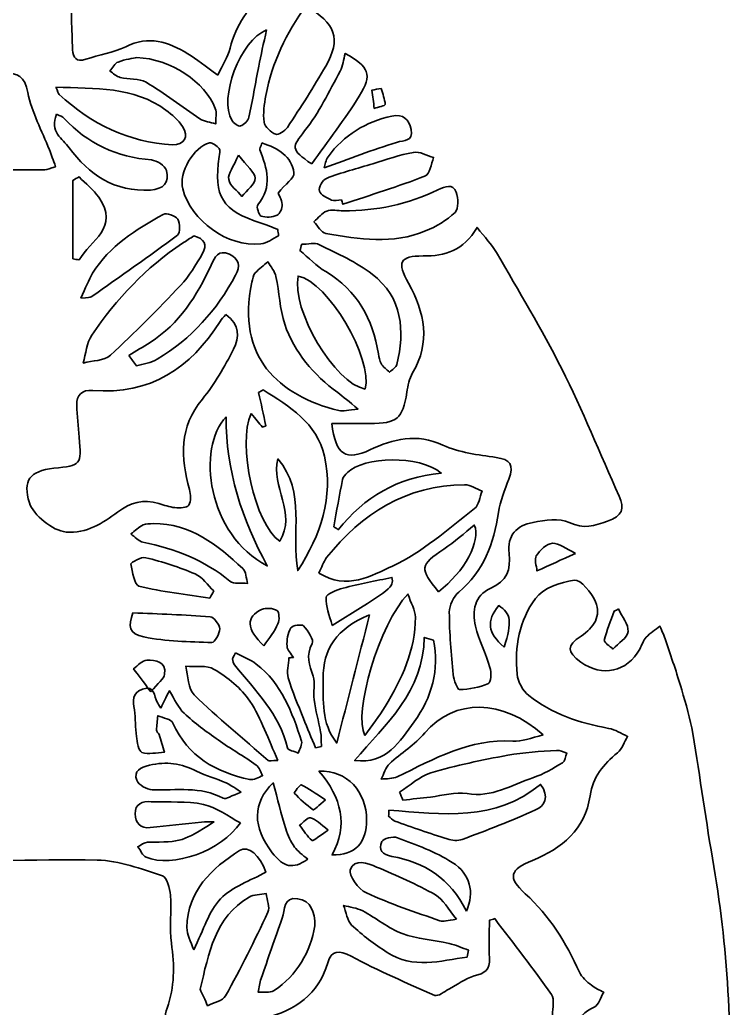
# Model space of a CAD drawing. Header units: inches. Extents: x 0.59 to 7.82, y -8.08 to -0.89.
# Drawn here: x 6.222 to 7.824, y -4.324 to -2.1 of the extents above; entities that cross this region are included whole.
import ezdxf

# ---------------------------------------------------------------- set-up
doc = ezdxf.new("R2010")
doc.units = ezdxf.units.IN
doc.header["$MEASUREMENT"] = 0
doc.layers.add('Layer 1', color=7, linetype='Continuous')

msp = doc.modelspace()

# ---------------------------------------------------------------- linework, layer by layer
at = {"layer": 'Layer 1', "color": 7, "lineweight": 35}
for points, knots in [([(6.667, -2.2248), (6.6388, -2.2045), (6.6202, -2.1891), (6.5997, -2.1767), (6.556, -2.1503), (6.5116, -2.135), (6.46, -2.161), (6.4324, -2.1749), (6.4001, -2.1793), (6.3704, -2.1893), (6.3488, -2.1966), (6.3415, -2.1853), (6.3407, -2.1678), (6.3386, -2.1224), (6.3375, -2.0769), (6.3368, -2.0315), (6.3362, -1.9974), (6.3386, -1.9632), (6.3368, -1.9292), (6.3314, -1.8306), (6.3241, -1.7321), (6.3185, -1.6335), (6.3177, -1.618), (6.3219, -1.6022), (6.3247, -1.5778), (6.369, -1.6094), (6.4095, -1.633), (6.4436, -1.6637), (6.5614, -1.7693), (6.6774, -1.8769), (6.793, -1.9848), (6.8231, -2.0129), (6.8211, -2.0248), (6.7841, -2.0438), (6.7337, -2.0698), (6.7086, -2.1118), (6.6948, -2.1645), (6.6897, -2.184), (6.6778, -2.2019), (6.667, -2.2248)], [0, 0, 0, 0, 1, 1, 1, 2, 2, 2, 3, 3, 3, 4, 4, 4, 5, 5, 5, 6, 6, 6, 7, 7, 7, 8, 8, 8, 9, 9, 9, 10, 10, 10, 11, 11, 11, 12, 12, 12, 13, 13, 13, 13]), ([(6.8654, -2.0697), (6.9325, -2.1083), (6.9446, -2.1437), (6.9101, -2.2045), (6.8833, -2.2517), (6.8535, -2.2973), (6.8236, -2.3426), (6.8183, -2.3506), (6.8032, -2.3605), (6.7975, -2.3581), (6.7865, -2.3534), (6.7729, -2.3414), (6.7713, -2.3308), (6.7684, -2.3114), (6.7717, -2.2906), (6.7753, -2.2709), (6.7891, -2.1964), (6.8209, -2.1301), (6.8654, -2.0697)], [0, 0, 0, 0, 1, 1, 1, 2, 2, 2, 3, 3, 3, 4, 4, 4, 5, 5, 5, 6, 6, 6, 6]), ([(6.777, -2.1233), (6.77, -2.1547), (6.764, -2.1798), (6.7591, -2.205), (6.7516, -2.2432), (6.7457, -2.2817), (6.7372, -2.3196), (6.7354, -2.3276), (6.7263, -2.3368), (6.7185, -2.3393), (6.7136, -2.3409), (6.7024, -2.3328), (6.6985, -2.3263), (6.6693, -2.2776), (6.7167, -2.1461), (6.777, -2.1233)], [0, 0, 0, 0, 1, 1, 1, 2, 2, 2, 3, 3, 3, 4, 4, 4, 5, 5, 5, 5]), ([(6.8785, -2.4247), (6.8295, -2.392), (6.834, -2.386), (6.8625, -2.3506), (6.8949, -2.3103), (6.9172, -2.2616), (6.9425, -2.2158), (6.9489, -2.2043), (6.95, -2.1899), (6.9537, -2.1762), (7.0076, -2.2059), (7.0154, -2.2237), (6.9854, -2.2721), (6.9532, -2.3242), (6.9152, -2.3727), (6.8785, -2.4247)], [0, 0, 0, 0, 1, 1, 1, 2, 2, 2, 3, 3, 3, 4, 4, 4, 5, 5, 5, 5]), ([(6.4849, -2.1855), (6.5606, -2.1876), (6.6394, -2.2406), (6.6614, -2.2997), (6.6652, -2.31), (6.6622, -2.3229), (6.6624, -2.3346), (6.6504, -2.3309), (6.6369, -2.3295), (6.6268, -2.3229), (6.5862, -2.2961), (6.5478, -2.2657), (6.506, -2.241), (6.4899, -2.2316), (6.4667, -2.2348), (6.4473, -2.2301), (6.439, -2.2281), (6.4321, -2.2207), (6.4245, -2.2158), (6.4307, -2.2087), (6.4355, -2.1983), (6.4432, -2.1954), (6.4594, -2.1894), (6.4771, -2.1872), (6.4849, -2.1855)], [0, 0, 0, 0, 1, 1, 1, 2, 2, 2, 3, 3, 3, 4, 4, 4, 5, 5, 5, 6, 6, 6, 7, 7, 7, 8, 8, 8, 8]), ([(6.3025, -2.431), (6.2898, -2.4347), (6.2839, -2.4379), (6.278, -2.4379), (6.1678, -2.4383), (6.0576, -2.4384), (5.9474, -2.4386), (5.9204, -2.4386), (5.909, -2.4266), (5.903, -2.3985), (5.898, -2.3745), (5.8804, -2.3522), (5.8653, -2.3314), (5.8536, -2.3151), (5.8345, -2.304), (5.8238, -2.2873), (5.8161, -2.2753), (5.8105, -2.2549), (5.8158, -2.2438), (5.8208, -2.2329), (5.8407, -2.2233), (5.8543, -2.223), (5.9645, -2.2211), (6.0748, -2.2225), (6.1851, -2.2206), (6.2182, -2.2201), (6.2328, -2.2273), (6.24, -2.2641), (6.2487, -2.3084), (6.2716, -2.35), (6.2883, -2.3928), (6.2927, -2.4042), (6.2968, -2.4157), (6.3025, -2.431)], [0, 0, 0, 0, 1, 1, 1, 2, 2, 2, 3, 3, 3, 4, 4, 4, 5, 5, 5, 6, 6, 6, 7, 7, 7, 8, 8, 8, 9, 9, 9, 10, 10, 10, 11, 11, 11, 11]), ([(6.3028, -2.252), (6.3921, -2.2553), (6.4774, -2.2501), (6.5504, -2.3036), (6.5645, -2.3139), (6.5784, -2.3263), (6.5879, -2.3407), (6.6026, -2.363), (6.5916, -2.3831), (6.5656, -2.3816), (6.4665, -2.3762), (6.3827, -2.3349), (6.3105, -2.2683), (6.308, -2.266), (6.3073, -2.2617), (6.3028, -2.252)], [0, 0, 0, 0, 1, 1, 1, 2, 2, 2, 3, 3, 3, 4, 4, 4, 5, 5, 5, 5]), ([(7.0345, -2.2548), (7.038, -2.2668), (7.043, -2.2787), (7.0436, -2.2909), (7.0437, -2.2935), (7.0277, -2.2969), (7.0191, -2.2999), (7.0173, -2.2862), (7.0156, -2.2724), (7.0138, -2.2587), (7.0207, -2.2574), (7.0276, -2.2561), (7.0345, -2.2548)], [0, 0, 0, 0, 1, 1, 1, 2, 2, 2, 3, 3, 3, 4, 4, 4, 4]), ([(6.9063, -2.4335), (6.9086, -2.4267), (6.9096, -2.4159), (6.9151, -2.4085), (6.9511, -2.3597), (6.9996, -2.3297), (7.0588, -2.317), (7.0839, -2.3115), (7.0974, -2.324), (7.1018, -2.3475), (7.1068, -2.3747), (7.0866, -2.3709), (7.0694, -2.3762), (7.0155, -2.3929), (6.9628, -2.4133), (6.9063, -2.4335)], [0, 0, 0, 0, 1, 1, 1, 2, 2, 2, 3, 3, 3, 4, 4, 4, 5, 5, 5, 5]), ([(6.3047, -2.313), (6.3126, -2.3169), (6.3182, -2.318), (6.3212, -2.3214), (6.3739, -2.38), (6.4403, -2.4087), (6.5181, -2.4158), (6.5303, -2.4169), (6.5484, -2.4288), (6.5515, -2.4393), (6.5597, -2.4668), (6.5444, -2.4815), (6.5156, -2.4834), (6.4354, -2.4885), (6.3775, -2.4483), (6.3329, -2.3881), (6.3186, -2.3689), (6.2873, -2.3514), (6.3047, -2.313)], [0, 0, 0, 0, 1, 1, 1, 2, 2, 2, 3, 3, 3, 4, 4, 4, 5, 5, 5, 6, 6, 6, 6]), ([(6.8039, -2.5864), (6.7905, -2.5928), (6.7776, -2.6034), (6.7638, -2.6047), (6.6887, -2.6116), (6.6074, -2.5531), (6.5883, -2.4807), (6.579, -2.4452), (6.613, -2.3853), (6.6486, -2.3776), (6.6549, -2.3762), (6.665, -2.3839), (6.6705, -2.39), (6.6735, -2.3933), (6.6711, -2.4021), (6.6702, -2.4083), (6.6575, -2.4989), (6.6766, -2.5292), (6.7645, -2.5577), (6.7771, -2.5618), (6.7893, -2.5672), (6.8018, -2.572), (6.8025, -2.5768), (6.8032, -2.5816), (6.8039, -2.5864)], [0, 0, 0, 0, 1, 1, 1, 2, 2, 2, 3, 3, 3, 4, 4, 4, 5, 5, 5, 6, 6, 6, 7, 7, 7, 8, 8, 8, 8]), ([(6.7665, -2.3776), (6.8035, -2.3895), (6.8329, -2.4077), (6.8385, -2.4444), (6.8402, -2.4559), (6.8185, -2.471), (6.8029, -2.4901), (6.8042, -2.4935), (6.8112, -2.5044), (6.8119, -2.5158), (6.8125, -2.524), (6.8068, -2.5374), (6.8003, -2.5402), (6.7898, -2.5448), (6.7754, -2.5456), (6.7646, -2.542), (6.7595, -2.5403), (6.7535, -2.5204), (6.757, -2.5164), (6.7911, -2.4758), (6.7779, -2.4348), (6.7617, -2.393), (6.7607, -2.3904), (6.7637, -2.3862), (6.7665, -2.3776)], [0, 0, 0, 0, 1, 1, 1, 2, 2, 2, 3, 3, 3, 4, 4, 4, 5, 5, 5, 6, 6, 6, 7, 7, 7, 8, 8, 8, 8]), ([(6.9454, -2.5053), (6.9378, -2.5057), (6.9291, -2.5087), (6.9229, -2.5059), (6.9124, -2.5013), (6.8979, -2.4944), (6.8957, -2.4857), (6.8936, -2.4777), (6.9031, -2.4602), (6.9114, -2.4571), (6.9455, -2.444), (6.981, -2.4347), (7.0161, -2.4242), (7.0463, -2.4152), (7.0761, -2.4039), (7.107, -2.3986), (7.1211, -2.3962), (7.1373, -2.4059), (7.1525, -2.4102), (7.1465, -2.4245), (7.144, -2.4479), (7.134, -2.4518), (7.0732, -2.4754), (7.0106, -2.4945), (6.9487, -2.5152), (6.9476, -2.5119), (6.9465, -2.5086), (6.9454, -2.5053)], [0, 0, 0, 0, 1, 1, 1, 2, 2, 2, 3, 3, 3, 4, 4, 4, 5, 5, 5, 6, 6, 6, 7, 7, 7, 8, 8, 8, 9, 9, 9, 9]), ([(6.7137, -2.4049), (6.7321, -2.429), (6.7509, -2.4428), (6.7511, -2.4569), (6.7513, -2.4704), (6.7321, -2.4841), (6.7215, -2.4978), (6.711, -2.4852), (6.6941, -2.4738), (6.6917, -2.4599), (6.6895, -2.4467), (6.7025, -2.4309), (6.7137, -2.4049)], [0, 0, 0, 0, 1, 1, 1, 2, 2, 2, 3, 3, 3, 4, 4, 4, 4]), ([(6.3413, -2.6382), (6.3413, -2.5793), (6.3413, -2.5205), (6.3413, -2.4616), (6.3459, -2.459), (6.3505, -2.4563), (6.3551, -2.4537), (6.37, -2.4689), (6.3874, -2.4825), (6.3995, -2.4998), (6.447, -2.5677), (6.381, -2.5974), (6.3551, -2.6406), (6.3505, -2.6398), (6.3459, -2.639), (6.3413, -2.6382)], [0, 0, 0, 0, 1, 1, 1, 2, 2, 2, 3, 3, 3, 4, 4, 4, 5, 5, 5, 5]), ([(6.9497, -2.53), (7.0239, -2.5302), (7.0953, -2.5159), (7.1622, -2.4831), (7.1787, -2.475), (7.1954, -2.4681), (7.2033, -2.4883), (7.2085, -2.5016), (7.2089, -2.5256), (7.2006, -2.5337), (7.1823, -2.5516), (7.1585, -2.5657), (7.1345, -2.5755), (7.0609, -2.6057), (6.9849, -2.5943), (6.9099, -2.5813), (6.8998, -2.5795), (6.8921, -2.5639), (6.8833, -2.5547), (6.8928, -2.5465), (6.9011, -2.535), (6.9121, -2.5309), (6.9232, -2.5268), (6.937, -2.53), (6.9497, -2.53)], [0, 0, 0, 0, 1, 1, 1, 2, 2, 2, 3, 3, 3, 4, 4, 4, 5, 5, 5, 6, 6, 6, 7, 7, 7, 8, 8, 8, 8]), ([(6.3591, -2.7267), (6.3702, -2.703), (6.3763, -2.6859), (6.3857, -2.6707), (6.4237, -2.6091), (6.4831, -2.572), (6.5444, -2.5383), (6.5517, -2.5343), (6.5721, -2.5412), (6.5772, -2.549), (6.5828, -2.5577), (6.5828, -2.58), (6.5765, -2.5848), (6.513, -2.6325), (6.4477, -2.6779), (6.3827, -2.7237), (6.3801, -2.7255), (6.3756, -2.7248), (6.3591, -2.7267)], [0, 0, 0, 0, 1, 1, 1, 2, 2, 2, 3, 3, 3, 4, 4, 4, 5, 5, 5, 6, 6, 6, 6]), ([(6.9234, -3.0086), (6.9537, -3.0086), (6.9811, -3.0086), (7.0085, -3.0086), (7.0714, -3.0084), (7.0828, -2.9984), (7.0922, -2.9383), (7.0946, -2.9234), (7.0978, -2.9076), (7.1052, -2.8949), (7.146, -2.8252), (7.1327, -2.7592), (7.0958, -2.6932), (7.0694, -2.6461), (7.0763, -2.6314), (7.1289, -2.6317), (7.1781, -2.6319), (7.2191, -2.6203), (7.2502, -2.5676), (7.2677, -2.59), (7.2833, -2.6057), (7.2939, -2.6241), (7.3439, -2.7107), (7.3959, -2.7962), (7.4406, -2.8855), (7.4875, -2.979), (7.527, -3.0763), (7.5695, -3.172), (7.582, -3.2001), (7.5777, -3.2166), (7.5438, -3.2283), (7.5136, -3.2387), (7.4904, -3.2468), (7.4577, -3.2313), (7.4353, -3.2208), (7.4029, -3.2263), (7.3761, -3.2311), (7.3397, -3.2376), (7.3172, -3.2605), (7.3221, -3.301), (7.3266, -3.3375), (7.3177, -3.3631), (7.2799, -3.3796), (7.245, -3.3948), (7.2385, -3.4305), (7.2466, -3.4644), (7.2541, -3.4961), (7.2699, -3.5258), (7.2792, -3.5572), (7.2826, -3.5687), (7.2814, -3.5914), (7.2759, -3.5937), (7.2556, -3.6023), (7.2327, -3.6065), (7.2106, -3.6073), (7.2062, -3.6074), (7.198, -3.5855), (7.1968, -3.5733), (7.1922, -3.5267), (7.1878, -3.48), (7.1878, -3.4333), (7.1878, -3.4179), (7.1971, -3.3977), (7.2089, -3.3879), (7.2658, -3.341), (7.287, -3.2781), (7.2984, -3.2088), (7.3026, -3.1831), (7.3125, -3.1582), (7.3215, -3.1336), (7.3335, -3.1008), (7.325, -3.0895), (7.293, -3.0849), (7.2526, -3.0791), (7.2099, -3.0742), (7.1736, -3.0573), (7.1145, -3.0299), (7.0613, -3.0433), (7.0093, -3.0679), (6.9563, -3.093), (6.932, -3.0807), (6.9234, -3.0086)], [0, 0, 0, 0, 1, 1, 1, 2, 2, 2, 3, 3, 3, 4, 4, 4, 5, 5, 5, 6, 6, 6, 7, 7, 7, 8, 8, 8, 9, 9, 9, 10, 10, 10, 11, 11, 11, 12, 12, 12, 13, 13, 13, 14, 14, 14, 15, 15, 15, 16, 16, 16, 17, 17, 17, 18, 18, 18, 19, 19, 19, 20, 20, 20, 21, 21, 21, 22, 22, 22, 23, 23, 23, 24, 24, 24, 25, 25, 25, 26, 26, 26, 27, 27, 27, 27]), ([(6.6135, -2.5867), (6.6377, -2.5926), (6.6437, -2.6074), (6.6327, -2.6262), (6.6181, -2.6512), (6.603, -2.6769), (6.5833, -2.6978), (6.5325, -2.7518), (6.4804, -2.805), (6.4256, -2.8549), (6.4115, -2.8677), (6.3851, -2.8671), (6.3644, -2.8727), (6.3706, -2.8515), (6.372, -2.8269), (6.3838, -2.8096), (6.4392, -2.7285), (6.5055, -2.6575), (6.588, -2.6029), (6.5964, -2.5974), (6.6049, -2.5922), (6.6135, -2.5867)], [0, 0, 0, 0, 1, 1, 1, 2, 2, 2, 3, 3, 3, 4, 4, 4, 5, 5, 5, 6, 6, 6, 7, 7, 7, 7]), ([(6.8558, -2.6055), (6.8693, -2.6055), (6.8851, -2.6009), (6.8959, -2.6063), (6.9366, -2.6264), (6.9789, -2.6454), (7.0145, -2.6727), (7.0825, -2.7247), (7.0883, -2.8008), (7.0698, -2.8755), (7.0681, -2.8824), (7.059, -2.8875), (7.0533, -2.8934), (7.0469, -2.887), (7.0391, -2.8814), (7.0343, -2.8739), (7.0305, -2.8678), (7.0298, -2.8595), (7.0286, -2.852), (7.0157, -2.7732), (6.9804, -2.7095), (6.91, -2.667), (6.8888, -2.6542), (6.8712, -2.6356), (6.8519, -2.6196), (6.8532, -2.6149), (6.8545, -2.6102), (6.8558, -2.6055)], [0, 0, 0, 0, 1, 1, 1, 2, 2, 2, 3, 3, 3, 4, 4, 4, 5, 5, 5, 6, 6, 6, 7, 7, 7, 8, 8, 8, 9, 9, 9, 9]), ([(6.4674, -2.8556), (6.4833, -2.8458), (6.4994, -2.8362), (6.5151, -2.8261), (6.5809, -2.7842), (6.6207, -2.7214), (6.652, -2.6525), (6.6608, -2.6332), (6.6682, -2.6169), (6.6931, -2.6278), (6.7158, -2.6377), (6.7178, -2.6547), (6.7072, -2.6747), (6.6654, -2.7536), (6.6074, -2.8178), (6.5309, -2.8641), (6.5173, -2.8723), (6.4997, -2.874), (6.484, -2.8787), (6.4785, -2.871), (6.4729, -2.8633), (6.4674, -2.8556)], [0, 0, 0, 0, 1, 1, 1, 2, 2, 2, 3, 3, 3, 4, 4, 4, 5, 5, 5, 6, 6, 6, 7, 7, 7, 7]), ([(6.9832, -2.9762), (6.9604, -2.9782), (6.9491, -2.9821), (6.9395, -2.9797), (6.8024, -2.9447), (6.7086, -2.8592), (6.7439, -2.691), (6.7455, -2.6837), (6.7468, -2.6751), (6.7514, -2.6698), (6.7596, -2.6605), (6.7703, -2.6532), (6.7799, -2.645), (6.7861, -2.6559), (6.7955, -2.6662), (6.798, -2.6779), (6.8056, -2.7134), (6.8061, -2.7511), (6.8177, -2.7851), (6.8394, -2.8492), (6.8828, -2.8988), (6.9368, -2.9392), (6.9494, -2.9487), (6.9615, -2.9589), (6.9832, -2.9762)], [0, 0, 0, 0, 1, 1, 1, 2, 2, 2, 3, 3, 3, 4, 4, 4, 5, 5, 5, 6, 6, 6, 7, 7, 7, 8, 8, 8, 8]), ([(6.9985, -2.9312), (6.9307, -2.9192), (6.8316, -2.752), (6.8478, -2.6768), (6.9149, -2.6901), (7.0169, -2.8623), (6.9985, -2.9312)], [0, 0, 0, 0, 1, 1, 1, 2, 2, 2, 2]), ([(6.6853, -2.7637), (6.7162, -2.7861), (6.7169, -2.8146), (6.7026, -2.8416), (6.682, -2.8806), (6.6603, -2.92), (6.6324, -2.9538), (6.5802, -3.017), (6.5836, -3.085), (6.6034, -3.1571), (6.6064, -3.1683), (6.6076, -3.1836), (6.6021, -3.1922), (6.5982, -3.1984), (6.5816, -3.1985), (6.5709, -3.1977), (6.5585, -3.1967), (6.5463, -3.1921), (6.5342, -3.1884), (6.4998, -3.1781), (6.4709, -3.1861), (6.4419, -3.2077), (6.408, -3.2329), (6.3718, -3.2568), (6.3258, -3.2527), (6.2966, -3.2502), (6.2517, -3.214), (6.2434, -3.187), (6.2282, -3.1375), (6.2438, -3.1153), (6.2981, -3.1094), (6.3604, -3.1027), (6.3604, -3.1027), (6.3556, -3.0394), (6.3537, -3.0154), (6.3503, -2.9914), (6.3499, -2.9674), (6.3496, -2.9448), (6.3612, -2.9321), (6.3858, -2.9341), (6.5152, -2.945), (6.6059, -2.8845), (6.6724, -2.779), (6.6756, -2.774), (6.6801, -2.7698), (6.6853, -2.7637)], [0, 0, 0, 0, 1, 1, 1, 2, 2, 2, 3, 3, 3, 4, 4, 4, 5, 5, 5, 6, 6, 6, 7, 7, 7, 8, 8, 8, 9, 9, 9, 10, 10, 10, 11, 11, 11, 12, 12, 12, 13, 13, 13, 14, 14, 14, 15, 15, 15, 15]), ([(6.7424, -2.9863), (6.7526, -2.9986), (6.7601, -3.0076), (6.7676, -3.0166), (6.7702, -3.0156), (6.7727, -3.0146), (6.7753, -3.0136), (6.7698, -2.9887), (6.7644, -2.9638), (6.759, -2.9389), (6.7624, -2.937), (6.7658, -2.935), (6.7693, -2.9331), (6.8281, -2.97), (6.8903, -3.0075), (6.907, -3.0818), (6.9277, -3.1741), (6.8988, -3.2593), (6.8471, -3.3395), (6.8314, -3.2554), (6.8663, -3.1639), (6.8023, -3.0882), (6.7859, -3.1495), (6.8451, -3.211), (6.8065, -3.2733), (6.7509, -3.2364), (6.7096, -3.0539), (6.7424, -2.9863)], [0, 0, 0, 0, 1, 1, 1, 2, 2, 2, 3, 3, 3, 4, 4, 4, 5, 5, 5, 6, 6, 6, 7, 7, 7, 8, 8, 8, 9, 9, 9, 9]), ([(6.6861, -2.9935), (6.6849, -3.1144), (6.7219, -3.2244), (6.7785, -3.3291), (6.6443, -3.2594), (6.6182, -3.0637), (6.6861, -2.9935)], [0, 0, 0, 0, 1, 1, 1, 2, 2, 2, 2]), ([(6.9278, -3.2409), (6.9344, -3.2054), (6.9406, -3.1698), (6.9479, -3.1345), (6.9491, -3.1288), (6.9542, -3.1235), (6.9586, -3.1191), (6.9959, -3.0822), (7.1187, -3.079), (7.1698, -3.1201), (7.071, -3.1299), (6.9963, -3.1741), (6.9382, -3.2474), (6.9347, -3.2452), (6.9313, -3.243), (6.9278, -3.2409)], [0, 0, 0, 0, 1, 1, 1, 2, 2, 2, 3, 3, 3, 4, 4, 4, 5, 5, 5, 5]), ([(6.8945, -3.3449), (6.9008, -3.3322), (6.9044, -3.3197), (6.9119, -3.3103), (6.9911, -3.21), (7.0912, -3.1481), (7.2223, -3.1462), (7.2353, -3.1461), (7.2485, -3.1555), (7.2616, -3.1605), (7.2562, -3.174), (7.2546, -3.1925), (7.2447, -3.2), (7.1846, -3.2457), (7.1272, -3.2988), (7.0598, -3.3294), (7.0138, -3.3503), (6.9575, -3.3847), (6.8945, -3.3449)], [0, 0, 0, 0, 1, 1, 1, 2, 2, 2, 3, 3, 3, 4, 4, 4, 5, 5, 5, 6, 6, 6, 6]), ([(6.5218, -3.2338), (6.6063, -3.2331), (6.6663, -3.2817), (6.7233, -3.335), (6.7308, -3.342), (6.7308, -3.3569), (6.7342, -3.3682), (6.7206, -3.3667), (6.703, -3.3702), (6.6941, -3.363), (6.6367, -3.3159), (6.5708, -3.2899), (6.4989, -3.2756), (6.489, -3.2736), (6.4806, -3.2633), (6.4716, -3.2569), (6.4808, -3.2499), (6.4893, -3.2417), (6.4994, -3.2364), (6.5056, -3.2332), (6.5142, -3.2345), (6.5218, -3.2338)], [0, 0, 0, 0, 1, 1, 1, 2, 2, 2, 3, 3, 3, 4, 4, 4, 5, 5, 5, 6, 6, 6, 7, 7, 7, 7]), ([(7.1633, -3.3871), (7.12, -3.3351), (7.1218, -3.327), (7.1757, -3.2909), (7.1996, -3.2749), (7.2211, -3.2554), (7.244, -3.2371), (7.2597, -3.2725), (7.2218, -3.3424), (7.1633, -3.3871)], [0, 0, 0, 0, 1, 1, 1, 2, 2, 2, 3, 3, 3, 3]), ([(7.4719, -3.3007), (7.4381, -3.316), (7.415, -3.3265), (7.3848, -3.3402), (7.384, -3.3283), (7.3784, -3.3137), (7.3835, -3.3062), (7.392, -3.2937), (7.4068, -3.2788), (7.4198, -3.278), (7.4345, -3.277), (7.4501, -3.2905), (7.4719, -3.3007)], [0, 0, 0, 0, 1, 1, 1, 2, 2, 2, 3, 3, 3, 4, 4, 4, 4]), ([(6.6494, -3.4014), (6.596, -3.3931), (6.542, -3.3872), (6.4898, -3.3743), (6.4798, -3.3718), (6.4745, -3.3422), (6.4719, -3.3245), (6.4714, -3.3211), (6.4954, -3.308), (6.5053, -3.3104), (6.5431, -3.3199), (6.5808, -3.3316), (6.6165, -3.3471), (6.6328, -3.3542), (6.6443, -3.3722), (6.6579, -3.3852), (6.6551, -3.3906), (6.6522, -3.396), (6.6494, -3.4014)], [0, 0, 0, 0, 1, 1, 1, 2, 2, 2, 3, 3, 3, 4, 4, 4, 5, 5, 5, 6, 6, 6, 6]), ([(6.9242, -3.4628), (6.9185, -3.4399), (6.9091, -3.4194), (6.9107, -3.3998), (6.9113, -3.3917), (6.9348, -3.3827), (6.9491, -3.379), (6.9854, -3.3695), (7.0223, -3.3627), (7.0589, -3.3548), (7.0621, -3.3776), (7.0621, -3.3776), (6.9242, -3.4628)], [0, 0, 0, 0, 1, 1, 1, 2, 2, 2, 3, 3, 3, 4, 4, 4, 4]), ([(7.7692, -4.9648), (7.7644, -4.952), (7.7596, -4.9391), (7.7545, -4.9264), (7.7072, -4.8084), (7.6143, -4.7451), (7.4974, -4.709), (7.485, -4.7051), (7.4721, -4.6899), (7.4677, -4.6771), (7.4627, -4.6625), (7.4669, -4.6447), (7.4671, -4.6283), (7.4679, -4.5587), (7.4702, -4.4892), (7.469, -4.4197), (7.4683, -4.3786), (7.4678, -4.3413), (7.5139, -4.3213), (7.5238, -4.3169), (7.5281, -4.2995), (7.535, -4.2881), (7.5257, -4.2829), (7.5155, -4.2789), (7.5075, -4.2722), (7.4973, -4.2637), (7.4854, -4.2546), (7.4803, -4.2431), (7.4508, -4.1763), (7.4135, -4.1163), (7.3584, -4.0663), (7.3176, -4.0294), (7.3246, -4.0117), (7.3746, -3.9915), (7.4415, -3.9644), (7.4929, -3.9219), (7.5044, -3.8458), (7.5108, -3.8037), (7.5344, -3.775), (7.566, -3.7492), (7.5766, -3.7406), (7.5812, -3.7248), (7.5886, -3.7123), (7.5744, -3.7061), (7.5608, -3.6969), (7.5459, -3.6943), (7.4804, -3.6828), (7.4187, -3.6617), (7.3663, -3.6204), (7.353, -3.61), (7.3423, -3.5894), (7.3404, -3.5724), (7.3338, -3.5115), (7.3458, -3.4509), (7.3815, -3.4025), (7.3987, -3.379), (7.4377, -3.3649), (7.4686, -3.3611), (7.483, -3.3594), (7.5083, -3.3893), (7.5168, -3.4099), (7.5299, -3.4414), (7.5129, -3.4677), (7.4843, -3.4866), (7.451, -3.5084), (7.4514, -3.5218), (7.4838, -3.5452), (7.5316, -3.5799), (7.5879, -3.5675), (7.6161, -3.516), (7.621, -3.5071), (7.6239, -3.4965), (7.6305, -3.4893), (7.6394, -3.4798), (7.651, -3.4729), (7.6615, -3.4648), (7.6659, -3.4756), (7.671, -3.4862), (7.6747, -3.4972), (7.687, -3.5338), (7.6996, -3.5703), (7.7105, -3.6074), (7.72, -3.6398), (7.7296, -3.6725), (7.7352, -3.7057), (7.752, -3.8053), (7.7654, -3.9055), (7.7826, -4.0049), (7.8169, -4.2031), (7.824, -4.4029), (7.8179, -4.6032), (7.8147, -4.7095), (7.8039, -4.8156), (7.7951, -4.9217), (7.7939, -4.9368), (7.7851, -4.9513), (7.7797, -4.966), (7.7762, -4.9656), (7.7727, -4.9652), (7.7692, -4.9648)], [0, 0, 0, 0, 1, 1, 1, 2, 2, 2, 3, 3, 3, 4, 4, 4, 5, 5, 5, 6, 6, 6, 7, 7, 7, 8, 8, 8, 9, 9, 9, 10, 10, 10, 11, 11, 11, 12, 12, 12, 13, 13, 13, 14, 14, 14, 15, 15, 15, 16, 16, 16, 17, 17, 17, 18, 18, 18, 19, 19, 19, 20, 20, 20, 21, 21, 21, 22, 22, 22, 23, 23, 23, 24, 24, 24, 25, 25, 25, 26, 26, 26, 27, 27, 27, 28, 28, 28, 29, 29, 29, 30, 30, 30, 31, 31, 31, 32, 32, 32, 33, 33, 33, 33]), ([(6.998, -3.7105), (6.971, -3.6593), (7.0304, -3.4598), (7.0946, -3.3922), (7.1015, -3.4125), (7.1113, -3.4281), (7.1114, -3.4439), (7.1122, -3.5185), (7.0809, -3.5833), (7.0434, -3.6453), (7.03, -3.6674), (7.0139, -3.6878), (6.998, -3.7105)], [0, 0, 0, 0, 1, 1, 1, 2, 2, 2, 3, 3, 3, 4, 4, 4, 4]), ([(6.771, -3.5088), (6.7307, -3.4706), (6.7302, -3.4429), (6.7657, -3.4272), (6.7754, -3.4229), (6.7914, -3.4237), (6.8002, -3.4292), (6.8055, -3.4325), (6.8063, -3.4508), (6.8024, -3.4594), (6.7951, -3.4761), (6.7829, -3.4907), (6.771, -3.5088)], [0, 0, 0, 0, 1, 1, 1, 2, 2, 2, 3, 3, 3, 4, 4, 4, 4]), ([(7.311, -3.5118), (7.2735, -3.4789), (7.2708, -3.4531), (7.299, -3.4182), (7.3267, -3.4363), (7.3293, -3.4545), (7.311, -3.5118)], [0, 0, 0, 0, 1, 1, 1, 2, 2, 2, 2]), ([(6.4763, -3.4345), (6.535, -3.4371), (6.5927, -3.4386), (6.6501, -3.4435), (6.6585, -3.4442), (6.6711, -3.4609), (6.6715, -3.4706), (6.672, -3.481), (6.66, -3.5014), (6.654, -3.5012), (6.6028, -3.4997), (6.5509, -3.4987), (6.5009, -3.4887), (6.4678, -3.4821), (6.4649, -3.465), (6.4763, -3.4345)], [0, 0, 0, 0, 1, 1, 1, 2, 2, 2, 3, 3, 3, 4, 4, 4, 5, 5, 5, 5]), ([(7.0086, -3.4386), (6.9832, -3.5379), (6.9599, -3.6287), (6.9347, -3.7275), (6.8992, -3.6813), (6.9045, -3.6314), (6.9041, -3.5827), (6.9034, -3.5157), (6.9339, -3.47), (7.0086, -3.4386)], [0, 0, 0, 0, 1, 1, 1, 2, 2, 2, 3, 3, 3, 3]), ([(7.5683, -3.4257), (7.5762, -3.4428), (7.5914, -3.4607), (7.5897, -3.4768), (7.5883, -3.4908), (7.5679, -3.503), (7.5559, -3.516), (7.549, -3.5094), (7.5352, -3.5012), (7.5363, -3.4965), (7.5416, -3.474), (7.551, -3.4524), (7.5589, -3.4305), (7.5621, -3.4289), (7.5652, -3.4273), (7.5683, -3.4257)], [0, 0, 0, 0, 1, 1, 1, 2, 2, 2, 3, 3, 3, 4, 4, 4, 5, 5, 5, 5]), ([(6.8871, -3.7382), (6.8779, -3.7161), (6.8684, -3.6941), (6.8596, -3.6719), (6.8477, -3.6416), (6.8346, -3.6117), (6.8256, -3.5806), (6.8216, -3.5669), (6.8264, -3.5506), (6.8272, -3.5355), (6.8306, -3.5353), (6.8339, -3.5351), (6.8373, -3.5349), (6.8321, -3.5265), (6.8231, -3.5183), (6.8228, -3.5097), (6.8222, -3.4958), (6.8245, -3.48), (6.8313, -3.4684), (6.8346, -3.4627), (6.8562, -3.4596), (6.86, -3.4638), (6.8699, -3.4748), (6.884, -3.496), (6.8797, -3.5035), (6.8644, -3.5304), (6.8731, -3.552), (6.8814, -3.5771), (6.8867, -3.5932), (6.8813, -3.6124), (6.8838, -3.6298), (6.8872, -3.654), (6.8939, -3.6778), (6.8982, -3.7019), (6.9001, -3.7126), (6.8997, -3.7238), (6.9003, -3.7348), (6.8959, -3.7359), (6.8915, -3.7371), (6.8871, -3.7382)], [0, 0, 0, 0, 1, 1, 1, 2, 2, 2, 3, 3, 3, 4, 4, 4, 5, 5, 5, 6, 6, 6, 7, 7, 7, 8, 8, 8, 9, 9, 9, 10, 10, 10, 11, 11, 11, 12, 12, 12, 13, 13, 13, 13]), ([(7.1523, -3.4958), (7.1659, -3.5624), (7.1485, -3.6251), (7.1087, -3.6796), (7.077, -3.723), (7.0466, -3.7758), (6.9748, -3.7667), (7.0455, -3.6845), (7.1293, -3.6113), (7.1315, -3.4897), (7.1384, -3.4917), (7.1454, -3.4937), (7.1523, -3.4958)], [0, 0, 0, 0, 1, 1, 1, 2, 2, 2, 3, 3, 3, 4, 4, 4, 4]), ([(6.707, -3.5245), (6.7226, -3.5327), (6.7397, -3.539), (6.7536, -3.5496), (6.8109, -3.5934), (6.8343, -3.658), (6.8554, -3.7232), (6.8578, -3.7305), (6.8506, -3.7408), (6.8479, -3.7498), (6.8396, -3.7461), (6.8252, -3.7438), (6.8239, -3.7385), (6.8057, -3.6622), (6.7518, -3.6093), (6.7046, -3.5518), (6.7018, -3.5483), (6.7012, -3.5427), (6.7005, -3.5379), (6.7002, -3.5359), (6.7024, -3.5335), (6.707, -3.5245)], [0, 0, 0, 0, 1, 1, 1, 2, 2, 2, 3, 3, 3, 4, 4, 4, 5, 5, 5, 6, 6, 6, 7, 7, 7, 7]), ([(6.5164, -3.612), (6.499, -3.5886), (6.4883, -3.5743), (6.4777, -3.5601), (6.4876, -3.5533), (6.4976, -3.5408), (6.5076, -3.5409), (6.5268, -3.541), (6.552, -3.5434), (6.5474, -3.5727), (6.5457, -3.5835), (6.5324, -3.5924), (6.5164, -3.612)], [0, 0, 0, 0, 1, 1, 1, 2, 2, 2, 3, 3, 3, 4, 4, 4, 4]), ([(6.8022, -3.7667), (6.7877, -3.7667), (6.7828, -3.7683), (6.7807, -3.7665), (6.7246, -3.7179), (6.667, -3.6708), (6.6141, -3.619), (6.6001, -3.6053), (6.6009, -3.5766), (6.5949, -3.5547), (6.6166, -3.5565), (6.6426, -3.5514), (6.6591, -3.5616), (6.6893, -3.5803), (6.7202, -3.6039), (6.7394, -3.633), (6.7653, -3.6724), (6.7804, -3.7189), (6.8022, -3.7667)], [0, 0, 0, 0, 1, 1, 1, 2, 2, 2, 3, 3, 3, 4, 4, 4, 5, 5, 5, 6, 6, 6, 6]), ([(6.5388, -3.6488), (6.5457, -3.635), (6.5505, -3.6253), (6.5582, -3.6099), (6.5709, -3.6298), (6.5782, -3.6481), (6.5913, -3.6602), (6.615, -3.6823), (6.6415, -3.7017), (6.6681, -3.7205), (6.6959, -3.7402), (6.7258, -3.7571), (6.7536, -3.7768), (6.7606, -3.7817), (6.7633, -3.7927), (6.768, -3.8009), (6.7583, -3.8039), (6.7477, -3.8113), (6.739, -3.8094), (6.6629, -3.7929), (6.6001, -3.7581), (6.5664, -3.6824), (6.5625, -3.6736), (6.544, -3.6713), (6.5322, -3.6659), (6.5312, -3.6769), (6.5296, -3.6877), (6.5295, -3.6987), (6.5294, -3.7018), (6.534, -3.7048), (6.5352, -3.7083), (6.5394, -3.7214), (6.5431, -3.7348), (6.547, -3.748), (6.5299, -3.7488), (6.5114, -3.7536), (6.4963, -3.7485), (6.4888, -3.7459), (6.4859, -3.7252), (6.4841, -3.7123), (6.4813, -3.6927), (6.4827, -3.6724), (6.4797, -3.6528), (6.4766, -3.6329), (6.4732, -3.6148), (6.4978, -3.6061), (6.527, -3.5957), (6.5226, -3.6226), (6.5308, -3.6355), (6.5327, -3.6385), (6.5345, -3.6416), (6.5388, -3.6488)], [0, 0, 0, 0, 1, 1, 1, 2, 2, 2, 3, 3, 3, 4, 4, 4, 5, 5, 5, 6, 6, 6, 7, 7, 7, 8, 8, 8, 9, 9, 9, 10, 10, 10, 11, 11, 11, 12, 12, 12, 13, 13, 13, 14, 14, 14, 15, 15, 15, 16, 16, 16, 17, 17, 17, 17]), ([(7.3991, -3.7092), (7.3706, -3.7155), (7.3504, -3.7247), (7.3309, -3.7233), (7.2335, -3.7167), (7.1536, -3.7635), (7.0709, -3.8031), (7.0604, -3.8082), (7.0468, -3.807), (7.0346, -3.8088), (7.0406, -3.797), (7.044, -3.7825), (7.0531, -3.774), (7.0787, -3.7497), (7.1106, -3.7312), (7.1329, -3.7046), (7.1986, -3.6264), (7.3082, -3.6274), (7.3991, -3.7092)], [0, 0, 0, 0, 1, 1, 1, 2, 2, 2, 3, 3, 3, 4, 4, 4, 5, 5, 5, 6, 6, 6, 6]), ([(7.076, -3.838), (7.0993, -3.8231), (7.1207, -3.8021), (7.1461, -3.7944), (7.2028, -3.7775), (7.2612, -3.7656), (7.3195, -3.7548), (7.3554, -3.7481), (7.3923, -3.7465), (7.4289, -3.7438), (7.4364, -3.7432), (7.4442, -3.7478), (7.4519, -3.7501), (7.4489, -3.7575), (7.4479, -3.7684), (7.4423, -3.7717), (7.4211, -3.7844), (7.3994, -3.7976), (7.376, -3.8054), (7.3279, -3.8213), (7.2837, -3.8511), (7.2276, -3.8411), (7.2015, -3.8364), (7.1728, -3.8458), (7.1453, -3.8489), (7.1247, -3.8511), (7.1042, -3.8535), (7.0836, -3.8558), (7.0811, -3.8499), (7.0786, -3.8439), (7.076, -3.838)], [0, 0, 0, 0, 1, 1, 1, 2, 2, 2, 3, 3, 3, 4, 4, 4, 5, 5, 5, 6, 6, 6, 7, 7, 7, 8, 8, 8, 9, 9, 9, 10, 10, 10, 10]), ([(6.7194, -3.8376), (6.6984, -3.8454), (6.6853, -3.855), (6.6793, -3.8517), (6.6282, -3.8235), (6.5736, -3.8345), (6.5199, -3.8327), (6.5076, -3.8323), (6.4891, -3.8216), (6.4851, -3.8112), (6.4769, -3.7897), (6.4936, -3.7823), (6.5135, -3.7774), (6.5511, -3.7681), (6.5854, -3.7734), (6.6196, -3.7905), (6.6409, -3.8011), (6.6641, -3.8077), (6.686, -3.8169), (6.6941, -3.8203), (6.7011, -3.8261), (6.7194, -3.8376)], [0, 0, 0, 0, 1, 1, 1, 2, 2, 2, 3, 3, 3, 4, 4, 4, 5, 5, 5, 6, 6, 6, 7, 7, 7, 7]), ([(6.8947, -3.7909), (6.9588, -3.7876), (7.0015, -3.838), (7.0018, -3.9001), (7.0021, -3.9506), (6.9761, -3.9808), (6.9242, -3.9789), (6.9601, -3.912), (6.9462, -3.8506), (6.8947, -3.7909)], [0, 0, 0, 0, 1, 1, 1, 2, 2, 2, 3, 3, 3, 3]), ([(6.8693, -3.9889), (6.8352, -4.0121), (6.8151, -4.007), (6.7895, -3.974), (6.7456, -3.9172), (6.7441, -3.8614), (6.792, -3.817), (6.8018, -3.854), (6.8097, -3.8876), (6.8198, -3.9206), (6.8241, -3.935), (6.8314, -3.949), (6.8399, -3.9614), (6.8467, -3.9712), (6.8576, -3.9782), (6.8693, -3.9889)], [0, 0, 0, 0, 1, 1, 1, 2, 2, 2, 3, 3, 3, 4, 4, 4, 5, 5, 5, 5]), ([(6.9096, -3.8553), (6.8941, -3.8678), (6.8834, -3.8788), (6.8815, -3.8774), (6.8661, -3.8665), (6.8521, -3.8535), (6.8389, -3.8399), (6.8382, -3.8392), (6.8529, -3.8202), (6.8548, -3.8212), (6.8712, -3.8294), (6.8864, -3.8403), (6.9096, -3.8553)], [0, 0, 0, 0, 1, 1, 1, 2, 2, 2, 3, 3, 3, 4, 4, 4, 4]), ([(7.0521, -3.878), (7.1713, -3.8882), (7.2915, -3.9042), (7.3929, -3.8205), (7.414, -3.8489), (7.4017, -3.8687), (7.3817, -3.8778), (7.3279, -3.9024), (7.2724, -3.9234), (7.217, -3.9442), (7.2072, -3.9479), (7.1937, -3.9465), (7.1832, -3.9432), (7.1436, -3.9308), (7.1044, -3.9169), (7.0652, -3.9029), (7.0599, -3.901), (7.0558, -3.8957), (7.0512, -3.892), (7.0515, -3.8874), (7.0518, -3.8827), (7.0521, -3.878)], [0, 0, 0, 0, 1, 1, 1, 2, 2, 2, 3, 3, 3, 4, 4, 4, 5, 5, 5, 6, 6, 6, 7, 7, 7, 7]), ([(6.7179, -3.9069), (6.6755, -3.97), (6.5651, -4.0095), (6.5058, -3.9839), (6.4977, -3.9805), (6.4934, -3.9686), (6.4873, -3.9606), (6.4945, -3.9571), (6.5016, -3.9508), (6.5089, -3.9507), (6.5878, -3.9494), (6.5878, -3.9497), (6.6584, -3.9048), (6.6492, -3.9048), (6.6398, -3.904), (6.6306, -3.905), (6.5921, -3.909), (6.5538, -3.9137), (6.5153, -3.9177), (6.4929, -3.9201), (6.4815, -3.9075), (6.4812, -3.8869), (6.4809, -3.8633), (6.4973, -3.8583), (6.5176, -3.8593), (6.5568, -3.8611), (6.5971, -3.8574), (6.6349, -3.8655), (6.6641, -3.8717), (6.6902, -3.8925), (6.7179, -3.9069)], [0, 0, 0, 0, 1, 1, 1, 2, 2, 2, 3, 3, 3, 4, 4, 4, 5, 5, 5, 6, 6, 6, 7, 7, 7, 8, 8, 8, 9, 9, 9, 10, 10, 10, 10]), ([(6.9157, -3.9231), (6.8972, -3.9353), (6.8824, -3.9486), (6.8794, -3.9464), (6.8679, -3.9378), (6.8602, -3.9241), (6.8511, -3.9123), (6.8595, -3.9063), (6.8695, -3.8939), (6.8759, -3.8956), (6.8879, -3.8987), (6.8977, -3.91), (6.9157, -3.9231)], [0, 0, 0, 0, 1, 1, 1, 2, 2, 2, 3, 3, 3, 4, 4, 4, 4]), ([(6.6129, -4.1927), (6.6067, -4.1731), (6.5974, -4.1577), (6.5977, -4.1425), (6.5989, -4.0592), (6.6533, -4.0102), (6.7162, -3.9688), (6.735, -3.9564), (6.7622, -3.9801), (6.7755, -4.0176), (6.7409, -4.0371), (6.6997, -4.0504), (6.6733, -4.0779), (6.6472, -4.1052), (6.636, -4.1468), (6.6129, -4.1927)], [0, 0, 0, 0, 1, 1, 1, 2, 2, 2, 3, 3, 3, 4, 4, 4, 5, 5, 5, 5]), ([(7.2264, -4.1056), (7.1898, -4.0314), (7.1321, -3.9953), (7.0584, -3.9824), (7.038, -3.9788), (7.0267, -3.9674), (7.036, -3.9491), (7.0397, -3.9417), (7.0613, -3.9367), (7.0711, -3.9404), (7.1131, -3.9565), (7.1567, -3.9716), (7.1942, -3.9958), (7.2356, -4.0224), (7.2446, -4.0625), (7.2264, -4.1056)], [0, 0, 0, 0, 1, 1, 1, 2, 2, 2, 3, 3, 3, 4, 4, 4, 5, 5, 5, 5]), ([(5.7221, -4.2489), (5.7505, -4.2368), (5.7738, -4.2272), (5.7969, -4.2169), (5.8755, -4.1821), (5.9141, -4.118), (5.9212, -4.0356), (5.9239, -4.0054), (5.9337, -3.9966), (5.962, -3.9962), (6.1066, -3.9945), (6.2513, -3.9883), (6.3958, -3.9907), (6.4452, -3.9915), (6.4949, -4.0105), (6.5429, -4.0261), (6.5527, -4.0293), (6.5595, -4.054), (6.5606, -4.0694), (6.5633, -4.1054), (6.5578, -4.1423), (6.5629, -4.1778), (6.57, -4.2278), (6.5702, -4.2758), (6.5531, -4.324), (6.5474, -4.3398), (6.5478, -4.3578), (6.5458, -4.3727), (6.5523, -4.3768), (6.5546, -4.3795), (6.5565, -4.3792), (6.6299, -4.3687), (6.7048, -4.3638), (6.7762, -4.3454), (6.8396, -4.3291), (6.8939, -4.2927), (6.9144, -4.222), (6.9228, -4.193), (6.9399, -4.1926), (6.9669, -4.2069), (7.028, -4.2392), (7.0915, -4.2674), (7.155, -4.2949), (7.1622, -4.298), (7.1761, -4.2868), (7.1865, -4.2813), (7.2057, -4.2713), (7.2236, -4.2566), (7.2439, -4.2513), (7.267, -4.2452), (7.28, -4.2379), (7.2783, -4.2116), (7.2765, -4.1832), (7.2779, -4.1546), (7.2779, -4.126), (7.2819, -4.1248), (7.2859, -4.1236), (7.2899, -4.1224), (7.3328, -4.1791), (7.3768, -4.2351), (7.4177, -4.2933), (7.425, -4.3038), (7.4195, -4.3232), (7.4201, -4.3384), (7.4203, -4.3454), (7.4181, -4.3551), (7.4218, -4.3587), (7.4529, -4.3893), (7.446, -4.4257), (7.4396, -4.4623), (7.436, -4.4835), (7.4339, -4.5051), (7.4291, -4.5261), (7.4187, -4.5717), (7.3757, -4.5889), (7.3396, -4.5578), (7.2959, -4.5201), (7.2496, -4.4874), (7.194, -4.4735), (7.1339, -4.4586), (7.075, -4.429), (7.0099, -4.4478), (6.9692, -4.4596), (6.9289, -4.4733), (6.8876, -4.4823), (6.8645, -4.4873), (6.8397, -4.4851), (6.8157, -4.4845), (6.7648, -4.4834), (6.741, -4.5179), (6.7689, -4.5604), (6.8165, -4.6329), (6.8755, -4.6927), (6.968, -4.7055), (7.015, -4.7121), (7.0152, -4.7183), (6.9887, -4.7589), (6.9674, -4.7915), (6.9522, -4.8281), (6.934, -4.8627), (6.9027, -4.9221), (6.8713, -4.9813), (6.8398, -5.0406), (6.8253, -5.0678), (6.8053, -5.075), (6.7772, -5.0592), (6.6874, -5.0088), (6.5941, -4.9639), (6.508, -4.9081), (6.3727, -4.8203), (6.2362, -4.7326), (6.1112, -4.6313), (5.9867, -4.5303), (5.8754, -4.4129), (5.7592, -4.3018), (5.745, -4.2883), (5.7361, -4.2692), (5.7221, -4.2489)], [0, 0, 0, 0, 1, 1, 1, 2, 2, 2, 3, 3, 3, 4, 4, 4, 5, 5, 5, 6, 6, 6, 7, 7, 7, 8, 8, 8, 9, 9, 9, 10, 10, 10, 11, 11, 11, 12, 12, 12, 13, 13, 13, 14, 14, 14, 15, 15, 15, 16, 16, 16, 17, 17, 17, 18, 18, 18, 19, 19, 19, 20, 20, 20, 21, 21, 21, 22, 22, 22, 23, 23, 23, 24, 24, 24, 25, 25, 25, 26, 26, 26, 27, 27, 27, 28, 28, 28, 29, 29, 29, 30, 30, 30, 31, 31, 31, 32, 32, 32, 33, 33, 33, 34, 34, 34, 35, 35, 35, 36, 36, 36, 37, 37, 37, 38, 38, 38, 39, 39, 39, 39]), ([(7.204, -4.1238), (7.1832, -4.1261), (7.1739, -4.1299), (7.1668, -4.1274), (7.1111, -4.1076), (7.0546, -4.0893), (7.0012, -4.0643), (6.9837, -4.0562), (6.9606, -4.0246), (6.9649, -4.0127), (6.9745, -3.986), (7.004, -3.9977), (7.0243, -4.0063), (7.0693, -4.0254), (7.1145, -4.045), (7.1569, -4.069), (7.1742, -4.0788), (7.1847, -4.1006), (7.204, -4.1238)], [0, 0, 0, 0, 1, 1, 1, 2, 2, 2, 3, 3, 3, 4, 4, 4, 5, 5, 5, 6, 6, 6, 6]), ([(6.6273, -4.281), (6.6476, -4.1998), (6.66, -4.1195), (6.7376, -4.074), (6.7483, -4.0677), (6.7631, -4.0685), (6.776, -4.066), (6.7776, -4.0801), (6.7849, -4.0969), (6.7798, -4.1079), (6.7501, -4.1716), (6.7186, -4.2346), (6.6847, -4.2961), (6.6785, -4.3075), (6.6581, -4.311), (6.6443, -4.3182), (6.6384, -4.3053), (6.6325, -4.2925), (6.6273, -4.281)], [0, 0, 0, 0, 1, 1, 1, 2, 2, 2, 3, 3, 3, 4, 4, 4, 5, 5, 5, 6, 6, 6, 6]), ([(6.8856, -4.1387), (6.8746, -4.1969), (6.8469, -4.2495), (6.7927, -4.2846), (6.784, -4.2902), (6.7697, -4.2869), (6.758, -4.2878), (6.7602, -4.2775), (6.7613, -4.2669), (6.7647, -4.2571), (6.7801, -4.2118), (6.7961, -4.1667), (6.8121, -4.1216), (6.8187, -4.103), (6.8138, -4.0729), (6.8466, -4.0776), (6.8775, -4.0821), (6.885, -4.1069), (6.8856, -4.1387)], [0, 0, 0, 0, 1, 1, 1, 2, 2, 2, 3, 3, 3, 4, 4, 4, 5, 5, 5, 6, 6, 6, 6]), ([(7.2279, -4.2087), (7.1675, -4.2171), (7.1065, -4.2366), (7.0477, -4.1983), (7.0196, -4.18), (6.9923, -4.1597), (6.9681, -4.1367), (6.9576, -4.1267), (6.9558, -4.1076), (6.95, -4.0926), (6.9645, -4.0966), (6.9803, -4.0982), (6.9933, -4.1051), (7.0234, -4.1211), (7.0504, -4.1442), (7.0818, -4.156), (7.1151, -4.1684), (7.1522, -4.1704), (7.1873, -4.1782), (7.2022, -4.1816), (7.2165, -4.1882), (7.2311, -4.1933), (7.23, -4.1985), (7.2289, -4.2036), (7.2279, -4.2087)], [0, 0, 0, 0, 1, 1, 1, 2, 2, 2, 3, 3, 3, 4, 4, 4, 5, 5, 5, 6, 6, 6, 7, 7, 7, 8, 8, 8, 8])]:
    msp.add_open_spline(points, degree=3, knots=knots, dxfattribs=at)

doc.saveas('drawing.dxf')
